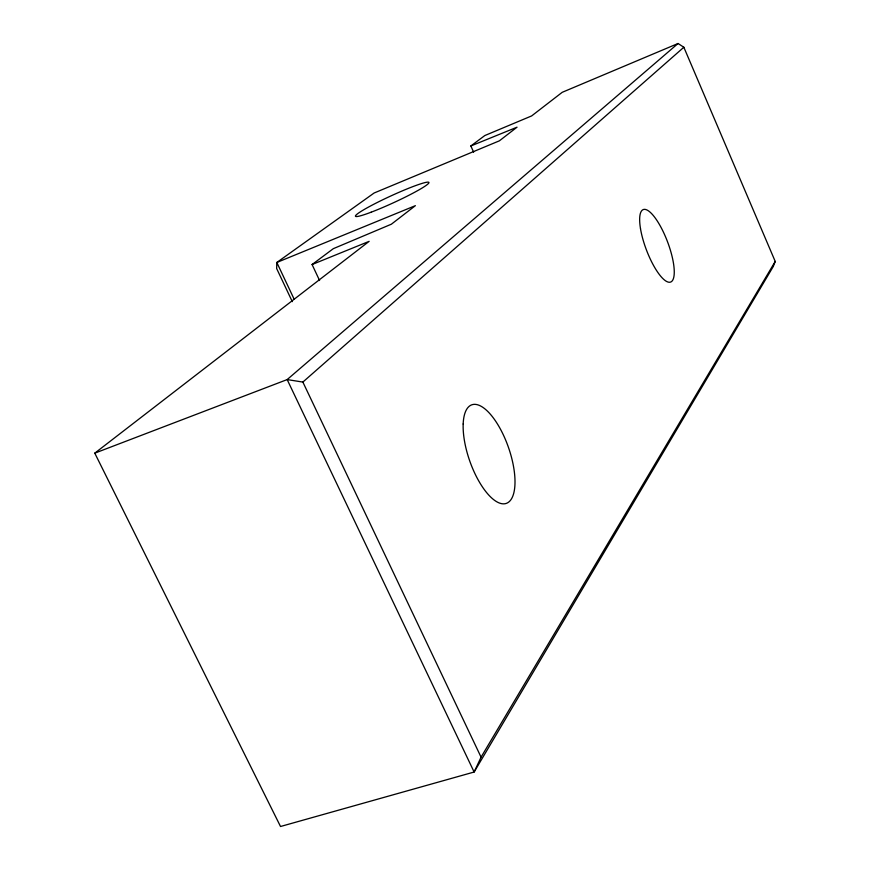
<?xml version="1.0" encoding="UTF-8"?>
<svg xmlns="http://www.w3.org/2000/svg" width="870" height="870" viewBox="0 0 870 870"><rect width="100%" height="100%" fill="white"/><g stroke="black" fill="none" stroke-linecap="round" stroke-linejoin="round"><path stroke-width="1.3" d="M473.639 152.163L470.855 145.975L484.818 135.546L531.635 115.927L562.227 92.307L678.056 43.5L683.842 47.252L775.224 261.446L773.278 266.481L474.128 772.027L280.521 826.5L94.776 453.161L369.163 241.338L312.08 264.534L319.584 280.531M775.224 261.446L481.066 757.161L474.128 772.027L287.165 379.581L678.056 43.5M94.776 453.161L287.165 379.581L302.869 382.071L683.842 47.252M312.08 264.534L333.34 248.657L391.38 224.199L415.392 205.657L276.812 262.479L276.649 268.536L292.287 301.629M470.855 145.975L517.041 127.183L499.38 140.831L374.133 192.999L276.812 262.479L294.158 299.215M302.869 382.071L481.066 757.161M463.177 423.994A52.211 20.51 70.7 0 0 500.663 503.436A52.211 20.51 70.7 0 0 503.306 434.804A52.211 20.51 70.7 0 0 463.177 423.994M640.505 228.723A38.726 11.31 69.3 0 0 669.846 282.239A38.726 11.31 69.3 0 0 660.558 226.504A38.726 11.31 69.3 0 0 640.505 228.723M371.164 212.193A40.433 3.632 -24.7 0 0 428.801 183.026A40.433 3.632 -24.7 0 0 376.503 202.873A40.433 3.632 -24.7 0 0 371.164 212.193"/></g></svg>
